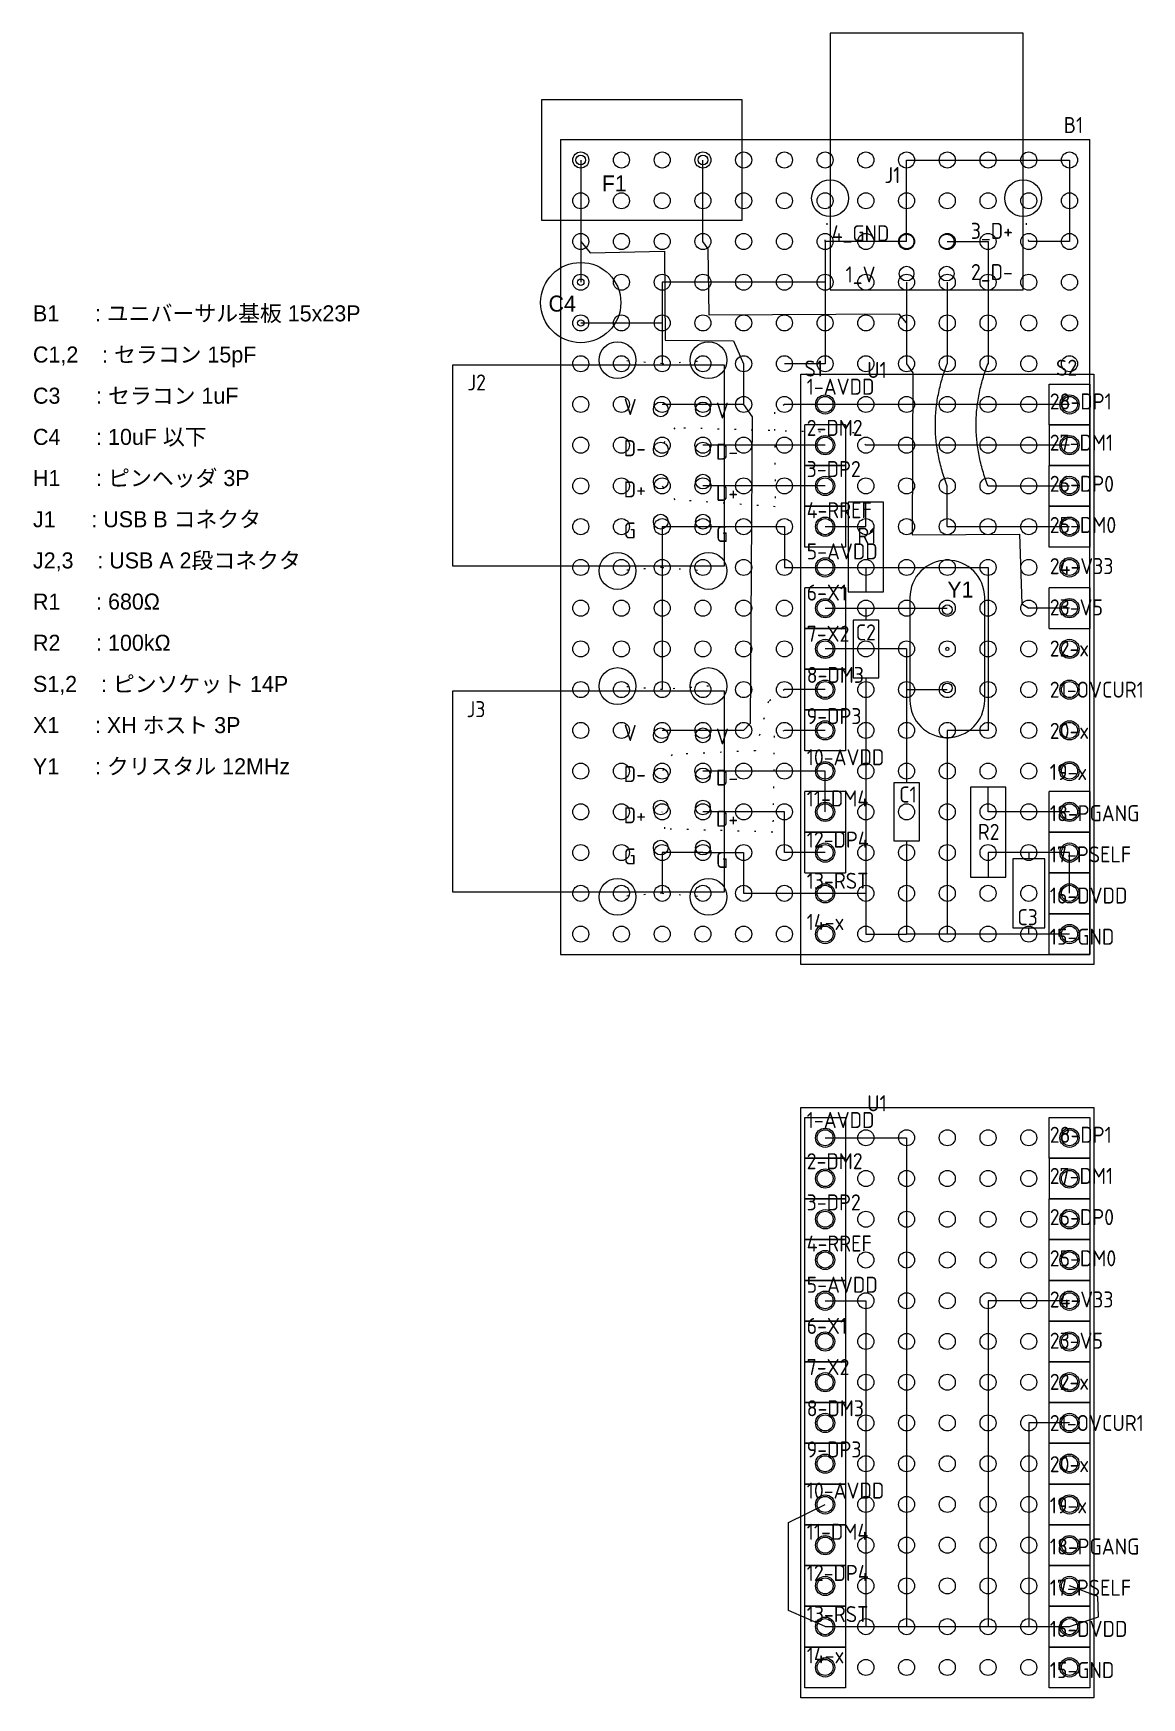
# Model space of a CAD drawing. Extents: x 13 to 83, y -7 to 97.
import ezdxf

# ---------------------------------------------------------------- set-up
doc = ezdxf.new("R2010")
doc.units = 0
doc.linetypes.add('DOTTINY', pattern=[0.9525, 0, -0.9525])
doc.layers.get('0').update_dxf_attribs({"linetype": 'CONTINUOUS', "lineweight": 9})
for name, color, linetype, lineweight in [('0_GND', 7, 'CONTINUOUS', 15), ('5V line', 1, 'CONTINUOUS', 15), ('condenser', 5, 'CONTINUOUS', 15)]:
    doc.layers.add(name, color=color, linetype=linetype, lineweight=lineweight)
for name, color, linetype, lineweight, true_color in [('0_wire', 92, 'CONTINUOUS', 15, 0x00d000), ('3.3V line', 40, 'CONTINUOUS', 15, 0xffaa00), ('crystal', 96, 'CONTINUOUS', 15, 0x008000), ('fuse', 96, 'CONTINUOUS', 15, 0x006c00), ('micon', 216, 'CONTINUOUS', 15, 0x800080), ('resister', 134, 'CONTINUOUS', 18, 0x00a8a8), ('socket_header', 56, 'CONTINUOUS', 15, 0x808000), ('terminal', 16, 'CONTINUOUS', 15, 0x800000), ('universal_board', 253, 'CONTINUOUS', 15, 0xa0a0a4)]:
    doc.layers.add(name, color=color, linetype=linetype, lineweight=lineweight, true_color=true_color)
doc.styles.add('azomix', font='azomix')
doc.styles.add('iso', font='iso')
doc.styles.add('kst32b', font='kst32b')
doc.styles.add('unicode', font='unicode')

msp = doc.modelspace()

# ---------------------------------------------------------------- linework, layer by layer
at = {"layer": '0_GND'}
for p, q in [((67.94, 84.26), (67.94, 89.34)), ((67.94, 89.34), (78.1, 89.34)), ((78.1, 89.34), (78.1, 84.26)), ((67.94, 84.26), (62.86, 84.26)), ((62.86, 84.26), (62.86, 81.72)), ((78.1, 84.26), (75.56, 84.26)), ((60.32, 81.72), (52.7, 81.72)), ((52.7, 81.72), (52.7, 76.64)), ((62.86, 81.72), (60.32, 81.72)), ((62.86, 81.72), (62.86, 76.64)), ((47.62, 79.18), (52.7, 79.18)), ((62.86, 76.64), (60.32, 76.64)), ((52.7, 66.48), (52.7, 63.94)), ((52.7, 66.48), (55.24, 66.48)), ((55.24, 66.48), (60.32, 66.48)), ((60.32, 66.48), (60.32, 63.94)), ((52.7, 63.94), (52.7, 56.32)), ((60.32, 63.94), (65.4, 63.94)), ((65.4, 63.94), (73.02, 63.94)), ((73.02, 63.94), (73.02, 53.78)), ((65.4, 56.32), (65.4, 43.62)), ((73.02, 53.78), (70.48, 53.78)), ((70.48, 53.78), (70.48, 41.08)), ((55.24, 46.16), (52.7, 46.16)), ((52.7, 46.16), (52.7, 43.62)), ((55.24, 46.16), (57.78, 46.16)), ((57.78, 46.16), (57.78, 43.62)), ((67.94, 46.16), (67.94, 41.08)), ((57.78, 43.62), (65.4, 43.62)), ((65.4, 43.62), (65.4, 41.08)), ((65.4, 41.08), (67.94, 41.08)), ((75.56, 41.08), (67.94, 41.08)), ((78.1, 41.08), (75.56, 41.08))]:
    msp.add_line(p, q, dxfattribs=at)
at = {"layer": '0_wire'}
for p, q in [((70.48, 84.26), (73.02, 84.26)), ((73.02, 84.26), (73.02, 76.64)), ((70.48, 81.72), (70.48, 76.64)), ((67.94, 74.1), (60.32, 74.1)), ((78.1, 74.1), (67.94, 74.1)), ((62.86, 71.56), (55.24, 71.56)), ((78.1, 71.56), (65.4, 71.56)), ((62.86, 69.02), (55.24, 69.02)), ((70.48, 66.48), (70.48, 69.02)), ((73.02, 69.02), (78.1, 69.02)), ((62.86, 66.48), (65.4, 66.48)), ((70.48, 66.48), (78.1, 66.48)), ((62.86, 61.4), (67.94, 61.4)), ((67.94, 61.4), (70.48, 61.4)), ((67.94, 58.86), (62.86, 58.86)), ((67.94, 58.86), (67.94, 56.32)), ((62.86, 56.32), (60.32, 56.32)), ((67.94, 56.32), (70.48, 56.32)), ((67.94, 56.32), (67.94, 51.24)), ((62.86, 53.78), (60.32, 53.78)), ((62.86, 51.24), (55.24, 51.24)), ((62.86, 48.7), (62.86, 51.24)), ((60.32, 48.7), (55.24, 48.7)), ((60.32, 46.16), (60.32, 48.7)), ((78.1, 48.7), (73.02, 48.7)), ((62.86, 46.16), (60.32, 46.16))]:
    msp.add_line(p, q, dxfattribs=at)
at = {"layer": '3.3V line'}
for p, q in [((78.1, 46.16), (73.02, 46.16)), ((78.1, 43.62), (78.1, 46.16)), ((62.86, -2.1), (78.1, -2.1))]:
    msp.add_line(p, q, dxfattribs=at)
at = {"layer": '5V line'}
for p, q in [((47.62, 89.34), (47.62, 84.26)), ((55.24, 84.26), (55.24, 89.34)), ((47.62, 84.26), (47.62, 81.72)), ((67.94, 81.72), (67.94, 79.18)), ((67.94, 79.18), (67.94, 76.64)), ((57.78, 76.64), (57.78, 74.1)), ((55.24, 74.1), (52.7, 74.1)), ((57.78, 74.1), (55.24, 74.1)), ((78.1, 61.4), (75.56, 61.4)), ((57.78, 53.78), (52.7, 53.78))]:
    msp.add_line(p, q, dxfattribs=at)
at = {"layer": 'condenser'}
for p, q in [((65.4, 61.4), (65.4, 60.66)), ((66.2, 60.66), (64.6, 60.66)), ((64.6, 60.66), (64.6, 57.06)), ((66.2, 57.06), (66.2, 60.66)), ((64.6, 57.06), (66.2, 57.06)), ((65.4, 57.06), (65.4, 56.32)), ((67.94, 51.24), (67.94, 50.5)), ((68.74, 50.5), (67.14, 50.5)), ((67.14, 50.5), (67.14, 46.9)), ((68.74, 46.9), (68.74, 50.5)), ((67.14, 46.9), (68.74, 46.9)), ((67.94, 46.9), (67.94, 46.16)), ((74.56, 45.77), (74.56, 41.47)), ((76.56, 45.77), (74.56, 45.77)), ((75.56, 46.16), (75.56, 45.77)), ((76.56, 41.47), (76.56, 45.77)), ((74.56, 41.47), (76.56, 41.47)), ((75.56, 41.08), (75.56, 41.47))]:
    msp.add_line(p, q, dxfattribs=at)
for centre, radius in [((47.62, 80.45), 2.5), ((47.62, 81.72), 0.2), ((47.62, 79.18), 0.2)]:
    msp.add_circle(centre, radius, dxfattribs=at)
at = {"layer": 'crystal'}
for p, q in [((68.15, 62.06), (68.15, 55.66)), ((72.8, 62.06), (72.8, 55.66))]:
    msp.add_line(p, q, dxfattribs=at)
for centre, radius in [((70.48, 61.3), 0.3), ((70.48, 58.86), 0.1), ((70.48, 56.42), 0.3)]:
    msp.add_circle(centre, radius, dxfattribs=at)
for centre, start, end in [((70.48, 62.06), 360, 180), ((70.48, 55.66), 180, 360)]:
    msp.add_arc(centre, 2.33, start, end, dxfattribs=at)
at = {"layer": 'fuse'}
for p, q in [((57.68, 93.09), (45.18, 93.09)), ((45.18, 93.09), (45.18, 85.59)), ((57.68, 85.59), (57.68, 93.09)), ((45.18, 85.59), (57.68, 85.59))]:
    msp.add_line(p, q, dxfattribs=at)
for centre in [(47.62, 89.34), (55.24, 89.34)]:
    msp.add_circle(centre, 0.3, dxfattribs=at)
at = {"layer": 'micon'}
for p, q in [((61.35, 39.19), (61.35, 75.99)), ((61.35, 75.99), (79.61, 75.99)), ((79.61, 75.99), (79.61, 39.19)), ((79.61, 39.19), (61.35, 39.19)), ((61.35, -6.53), (61.35, 30.27)), ((61.35, 30.27), (79.61, 30.27)), ((79.61, 30.27), (79.61, -6.53)), ((79.61, -6.53), (61.35, -6.53))]:
    msp.add_line(p, q, dxfattribs=at)
for centre in [(62.86, 74.1), (78.1, 74.1), (62.86, 71.56), (78.1, 71.56), (62.86, 69.02), (78.1, 69.02), (62.86, 66.48), (78.1, 66.48), (62.86, 63.94), (78.1, 63.94), (62.86, 61.4), (78.1, 61.4), (62.86, 58.86), (78.1, 58.86), (62.86, 56.32), (78.1, 56.32), (62.86, 53.78), (78.1, 53.78), (62.86, 51.24), (78.1, 51.24), (62.86, 48.7), (78.1, 48.7), (62.86, 46.16), (78.1, 46.16), (62.86, 43.62), (78.1, 43.62), (62.86, 41.08), (78.1, 41.08), (62.86, 28.38), (78.1, 28.38), (62.86, 25.84), (78.1, 25.84), (62.86, 23.3), (78.1, 23.3), (62.86, 20.76), (78.1, 20.76), (62.86, 18.22), (78.1, 18.22), (62.86, 15.68), (78.1, 15.68), (62.86, 13.14), (78.1, 13.14), (62.86, 10.6), (78.1, 10.6), (62.86, 8.06), (78.1, 8.06), (62.86, 5.52), (78.1, 5.52), (62.86, 2.98), (78.1, 2.98), (62.86, 0.44), (78.1, 0.44), (62.86, -2.1), (78.1, -2.1), (62.86, -4.64), (78.1, -4.64)]:
    msp.add_circle(centre, 0.6, dxfattribs=at)
at = {"layer": 'resister', "linetype": 'DOTTINY', "lineweight": 18}
for p, q in [((62.86, 84.26), (63.17, 86.96)), ((75.56, 84.26), (75.21, 86.96)), ((52.7, 76.64), (49.91, 76.86)), ((52.7, 76.64), (55.59, 76.86)), ((52.7, 63.94), (49.91, 63.72)), ((52.7, 63.94), (55.59, 63.72)), ((52.7, 56.32), (49.91, 56.54)), ((55.59, 56.54), (52.7, 56.32)), ((52.7, 43.62), (49.91, 43.4)), ((52.7, 43.62), (55.59, 43.4))]:
    msp.add_line(p, q, dxfattribs=at)
at = {"layer": 'resister'}
for p, q in [((64.3, 68.01), (64.3, 62.41)), ((66.5, 68.01), (64.3, 68.01)), ((65.4, 66.48), (65.4, 68.01)), ((66.5, 62.41), (66.5, 68.01)), ((65.4, 63.94), (65.4, 62.41)), ((64.3, 62.41), (66.5, 62.41)), ((71.92, 50.23), (71.92, 44.63)), ((74.12, 50.23), (71.92, 50.23)), ((73.02, 48.7), (73.02, 50.23)), ((74.12, 44.63), (74.12, 50.23)), ((73.02, 46.16), (73.02, 44.63)), ((71.92, 44.63), (74.12, 44.63)), ((62.86, 28.38), (67.94, 28.38)), ((67.94, 28.38), (67.94, -2.1)), ((62.86, 18.22), (65.4, 18.22)), ((65.4, 18.22), (65.4, -2.1)), ((78.1, 18.22), (73.02, 18.22)), ((73.02, 18.22), (73.02, -2.1)), ((78.1, 10.6), (75.56, 10.6)), ((75.56, 10.6), (75.56, -2.1))]:
    msp.add_line(p, q, dxfattribs=at)
for points in [[(47.62, 84.26), (48.21, 83.56), (52.84, 83.65), (52.88, 78.11), (57.14, 78.07), (57.78, 76.64)], [(67.94, 79.18), (67.48, 79.72), (55.62, 79.67), (55.56, 83.81), (55.24, 84.26)], [(67.94, 76.64), (68.32, 76.08), (68.29, 65.98), (74.98, 66.02), (75.12, 61.66), (75.56, 61.4)], [(57.78, 74.1), (58.31, 73.33), (58.19, 54.2), (57.78, 53.78)], [(62.86, -2.1), (60.58, -1.1), (60.58, 4.4), (62.86, 5.52)], [(78.1, -2.1), (79.9, -1.49), (79.87, -0.21), (78.1, 0.44)]]:
    msp.add_lwpolyline(points, dxfattribs=at)
at = {"layer": 'resister', "linetype": 'DOTTINY'}
for points in [[(60.32, 74.1), (59.7, 73.62), (59.75, 67.72), (53.51, 68.16), (52.7, 69.02)], [(65.4, 71.56), (64.67, 72.32), (53.48, 72.64), (52.7, 71.56)], [(60.32, 56.32), (59.32, 55.57), (58.51, 52.51), (53.32, 52.27), (52.7, 51.24)], [(60.32, 53.78), (59.68, 53.44), (59.6, 47.44), (52.87, 47.64), (52.7, 48.7)]]:
    msp.add_lwpolyline(points, dxfattribs=at)
at = {"layer": 'resister'}
for points in [[(70.48, 69.02), (68.99, 72.82), (70.48, 76.64)], [(73.02, 69.02), (71.53, 72.82), (73.02, 76.64)]]:
    msp.add_open_spline(points, degree=2, dxfattribs=at)
at = {"layer": 'socket_header'}
for p, q in [((76.83, 72.83), (76.83, 75.37)), ((76.83, 75.37), (79.37, 75.37)), ((79.37, 75.37), (79.37, 72.83)), ((64.13, 72.83), (61.59, 72.83)), ((61.59, 70.29), (61.59, 72.83)), ((64.13, 72.83), (64.13, 70.29)), ((79.37, 72.83), (76.83, 72.83)), ((76.83, 72.83), (79.37, 72.83)), ((76.83, 72.83), (76.83, 70.29)), ((79.37, 72.83), (79.37, 70.29)), ((64.13, 70.29), (61.59, 70.29)), ((61.59, 70.29), (64.13, 70.29)), ((61.59, 67.75), (61.59, 70.29)), ((64.13, 70.29), (64.13, 67.75)), ((79.37, 70.29), (76.83, 70.29)), ((76.83, 70.29), (79.37, 70.29)), ((76.83, 67.75), (76.83, 70.29)), ((79.37, 70.29), (79.37, 67.75)), ((64.13, 67.75), (61.59, 67.75)), ((61.59, 67.75), (64.13, 67.75)), ((61.59, 65.21), (61.59, 67.75)), ((64.13, 67.75), (64.13, 65.21)), ((79.37, 67.75), (76.83, 67.75)), ((76.83, 67.75), (79.37, 67.75)), ((76.83, 65.21), (76.83, 67.75)), ((79.37, 67.75), (79.37, 65.21)), ((64.13, 65.21), (61.59, 65.21)), ((79.37, 65.21), (76.83, 65.21)), ((64.13, 62.67), (61.59, 62.67)), ((61.59, 60.13), (61.59, 62.67)), ((64.13, 62.67), (64.13, 60.13)), ((79.37, 62.67), (76.83, 62.67)), ((76.83, 60.13), (76.83, 62.67)), ((79.37, 62.67), (79.37, 60.13)), ((64.13, 60.13), (61.59, 60.13)), ((61.59, 60.13), (64.13, 60.13)), ((61.59, 57.59), (61.59, 60.13)), ((64.13, 60.13), (64.13, 57.59)), ((76.83, 60.13), (79.37, 60.13)), ((64.13, 57.59), (61.59, 57.59)), ((61.59, 57.59), (64.13, 57.59)), ((61.59, 55.05), (61.59, 57.59)), ((64.13, 57.59), (64.13, 55.05)), ((64.13, 55.05), (61.59, 55.05)), ((61.59, 55.05), (64.13, 55.05)), ((61.59, 52.51), (61.59, 55.05)), ((64.13, 55.05), (64.13, 52.51)), ((64.13, 52.51), (61.59, 52.51)), ((64.13, 49.97), (61.59, 49.97)), ((61.59, 47.43), (61.59, 49.97)), ((64.13, 49.97), (64.13, 47.43)), ((79.37, 49.97), (76.83, 49.97)), ((76.83, 47.43), (76.83, 49.97)), ((79.37, 49.97), (79.37, 47.43)), ((64.13, 47.43), (61.59, 47.43)), ((61.59, 47.43), (64.13, 47.43)), ((61.59, 44.89), (61.59, 47.43)), ((64.13, 47.43), (64.13, 44.89)), ((79.37, 47.43), (76.83, 47.43)), ((76.83, 47.43), (79.37, 47.43)), ((76.83, 44.89), (76.83, 47.43)), ((79.37, 47.43), (79.37, 44.89)), ((61.59, 44.89), (64.13, 44.89)), ((79.37, 44.89), (76.83, 44.89)), ((76.83, 44.89), (79.37, 44.89)), ((76.83, 42.35), (76.83, 44.89)), ((79.37, 44.89), (79.37, 42.35)), ((79.37, 42.35), (76.83, 42.35)), ((76.83, 42.35), (79.37, 42.35)), ((76.83, 39.81), (76.83, 42.35)), ((79.37, 42.35), (79.37, 39.81)), ((79.37, 39.81), (76.83, 39.81)), ((61.59, 29.65), (64.13, 29.65)), ((61.59, 27.11), (61.59, 29.65)), ((64.13, 29.65), (64.13, 27.11)), ((76.83, 27.11), (76.83, 29.65)), ((76.83, 29.65), (79.37, 29.65)), ((79.37, 29.65), (79.37, 27.11)), ((64.13, 27.11), (61.59, 27.11)), ((61.59, 27.11), (64.13, 27.11)), ((61.59, 24.57), (61.59, 27.11)), ((64.13, 27.11), (64.13, 24.57)), ((79.37, 27.11), (76.83, 27.11)), ((76.83, 27.11), (79.37, 27.11)), ((76.83, 27.11), (76.83, 24.57)), ((79.37, 27.11), (79.37, 24.57)), ((64.13, 24.57), (61.59, 24.57)), ((61.59, 24.57), (64.13, 24.57)), ((61.59, 22.03), (61.59, 24.57)), ((64.13, 24.57), (64.13, 22.03)), ((79.37, 24.57), (76.83, 24.57)), ((76.83, 24.57), (79.37, 24.57)), ((76.83, 22.03), (76.83, 24.57)), ((79.37, 24.57), (79.37, 22.03)), ((64.13, 22.03), (61.59, 22.03)), ((61.59, 22.03), (64.13, 22.03)), ((61.59, 19.49), (61.59, 22.03)), ((64.13, 22.03), (64.13, 19.49)), ((79.37, 22.03), (76.83, 22.03)), ((76.83, 22.03), (79.37, 22.03)), ((76.83, 19.49), (76.83, 22.03)), ((79.37, 22.03), (79.37, 19.49)), ((64.13, 19.49), (61.59, 19.49)), ((61.59, 19.49), (64.13, 19.49)), ((61.59, 16.95), (61.59, 19.49)), ((64.13, 19.49), (64.13, 16.95)), ((79.37, 19.49), (76.83, 19.49)), ((76.83, 19.49), (79.37, 19.49)), ((76.83, 16.95), (76.83, 19.49)), ((79.37, 19.49), (79.37, 16.95)), ((64.13, 16.95), (61.59, 16.95)), ((61.59, 16.95), (64.13, 16.95)), ((61.59, 14.41), (61.59, 16.95)), ((64.13, 16.95), (64.13, 14.41)), ((79.37, 16.95), (76.83, 16.95)), ((76.83, 16.95), (79.37, 16.95)), ((76.83, 14.41), (76.83, 16.95)), ((79.37, 16.95), (79.37, 14.41)), ((64.13, 14.41), (61.59, 14.41)), ((61.59, 14.41), (64.13, 14.41)), ((61.59, 11.87), (61.59, 14.41)), ((64.13, 14.41), (64.13, 11.87)), ((79.37, 14.41), (76.83, 14.41)), ((76.83, 14.41), (79.37, 14.41)), ((76.83, 11.87), (76.83, 14.41)), ((79.37, 14.41), (79.37, 11.87)), ((64.13, 11.87), (61.59, 11.87)), ((61.59, 11.87), (64.13, 11.87)), ((61.59, 9.33), (61.59, 11.87)), ((64.13, 11.87), (64.13, 9.33)), ((79.37, 11.87), (76.83, 11.87)), ((76.83, 11.87), (79.37, 11.87)), ((76.83, 9.33), (76.83, 11.87)), ((79.37, 11.87), (79.37, 9.33)), ((64.13, 9.33), (61.59, 9.33)), ((61.59, 9.33), (64.13, 9.33)), ((61.59, 6.79), (61.59, 9.33)), ((64.13, 9.33), (64.13, 6.79)), ((79.37, 9.33), (76.83, 9.33)), ((76.83, 9.33), (79.37, 9.33)), ((76.83, 6.79), (76.83, 9.33)), ((79.37, 9.33), (79.37, 6.79)), ((64.13, 6.79), (61.59, 6.79)), ((61.59, 6.79), (64.13, 6.79)), ((61.59, 4.25), (61.59, 6.79)), ((64.13, 6.79), (64.13, 4.25)), ((79.37, 6.79), (76.83, 6.79)), ((76.83, 6.79), (79.37, 6.79)), ((76.83, 4.25), (76.83, 6.79)), ((79.37, 6.79), (79.37, 4.25)), ((64.13, 4.25), (61.59, 4.25)), ((61.59, 4.25), (64.13, 4.25)), ((61.59, 1.71), (61.59, 4.25)), ((64.13, 4.25), (64.13, 1.71)), ((79.37, 4.25), (76.83, 4.25)), ((76.83, 4.25), (79.37, 4.25)), ((76.83, 1.71), (76.83, 4.25)), ((79.37, 4.25), (79.37, 1.71)), ((64.13, 1.71), (61.59, 1.71)), ((61.59, 1.71), (64.13, 1.71)), ((61.59, -0.83), (61.59, 1.71)), ((64.13, 1.71), (64.13, -0.83)), ((79.37, 1.71), (76.83, 1.71)), ((76.83, 1.71), (79.37, 1.71)), ((76.83, -0.83), (76.83, 1.71)), ((79.37, 1.71), (79.37, -0.83)), ((64.13, -0.83), (61.59, -0.83)), ((61.59, -0.83), (64.13, -0.83)), ((61.59, -3.37), (61.59, -0.83)), ((64.13, -0.83), (64.13, -3.37)), ((79.37, -0.83), (76.83, -0.83)), ((76.83, -0.83), (79.37, -0.83)), ((76.83, -3.37), (76.83, -0.83)), ((79.37, -0.83), (79.37, -3.37)), ((64.13, -3.37), (61.59, -3.37)), ((61.59, -3.37), (64.13, -3.37)), ((61.59, -5.91), (61.59, -3.37)), ((64.13, -3.37), (64.13, -5.91)), ((79.37, -3.37), (76.83, -3.37)), ((76.83, -3.37), (79.37, -3.37)), ((76.83, -5.91), (76.83, -3.37)), ((79.37, -3.37), (79.37, -5.91)), ((64.13, -5.91), (61.59, -5.91)), ((79.37, -5.91), (76.83, -5.91))]:
    msp.add_line(p, q, dxfattribs=at)
at = {"layer": 'terminal'}
for p, q in [((63.17, 97.24), (63.17, 81.24)), ((75.21, 97.24), (63.17, 97.24)), ((75.21, 81.24), (75.21, 97.24)), ((63.17, 81.24), (75.21, 81.24)), ((56.59, 76.54), (39.63, 76.54)), ((39.63, 76.54), (39.63, 64.04)), ((56.59, 64.04), (56.59, 76.54)), ((39.63, 64.04), (56.59, 64.04)), ((56.59, 56.22), (39.63, 56.22)), ((39.63, 56.22), (39.63, 43.72)), ((56.59, 43.72), (56.59, 56.22)), ((39.63, 43.72), (56.59, 43.72))]:
    msp.add_line(p, q, dxfattribs=at)
for centre, radius in [((63.17, 86.96), 1.15), ((75.21, 86.96), 1.15), ((67.94, 84.26), 0.46), ((70.44, 84.26), 0.46), ((67.94, 82.26), 0.46), ((70.44, 82.26), 0.46), ((49.91, 76.86), 1.15), ((55.59, 76.86), 1.15), ((52.61, 73.79), 0.46), ((55.24, 73.79), 0.46), ((52.61, 71.29), 0.46), ((55.24, 71.29), 0.46), ((52.61, 69.29), 0.46), ((55.24, 69.29), 0.46), ((52.61, 66.79), 0.46), ((55.24, 66.79), 0.46), ((49.91, 63.72), 1.15), ((55.59, 63.72), 1.15), ((49.91, 56.54), 1.15), ((55.59, 56.54), 1.15), ((52.61, 53.47), 0.46), ((55.24, 53.47), 0.46), ((52.61, 50.97), 0.46), ((55.24, 50.97), 0.46), ((52.61, 48.97), 0.46), ((55.24, 48.97), 0.46), ((52.61, 46.47), 0.46), ((55.24, 46.47), 0.46), ((49.91, 43.4), 1.15), ((55.59, 43.4), 1.15)]:
    msp.add_circle(centre, radius, dxfattribs=at)
at = {"layer": 'universal_board'}
for p, q in [((46.35, 90.61), (79.37, 90.61)), ((46.35, 90.61), (46.35, 39.81)), ((79.37, 39.81), (79.37, 90.61)), ((46.35, 39.81), (79.37, 39.81))]:
    msp.add_line(p, q, dxfattribs=at)
for centre in [(47.62, 89.34), (50.16, 89.34), (52.7, 89.34), (55.24, 89.34), (57.78, 89.34), (60.32, 89.34), (62.86, 89.34), (65.4, 89.34), (67.94, 89.34), (70.48, 89.34), (73.02, 89.34), (75.56, 89.34), (78.1, 89.34), (47.62, 86.8), (50.16, 86.8), (52.7, 86.8), (55.24, 86.8), (57.78, 86.8), (60.32, 86.8), (62.86, 86.8), (65.4, 86.8), (67.94, 86.8), (70.48, 86.8), (73.02, 86.8), (75.56, 86.8), (78.1, 86.8), (47.62, 84.26), (50.16, 84.26), (52.7, 84.26), (55.24, 84.26), (57.78, 84.26), (60.32, 84.26), (62.86, 84.26), (65.4, 84.26), (67.94, 84.26), (70.48, 84.26), (73.02, 84.26), (75.56, 84.26), (78.1, 84.26), (47.62, 81.72), (50.16, 81.72), (52.7, 81.72), (55.24, 81.72), (57.78, 81.72), (60.32, 81.72), (62.86, 81.72), (65.4, 81.72), (67.94, 81.72), (70.48, 81.72), (73.02, 81.72), (75.56, 81.72), (78.1, 81.72), (47.62, 79.18), (50.16, 79.18), (52.7, 79.18), (55.24, 79.18), (57.78, 79.18), (60.32, 79.18), (62.86, 79.18), (65.4, 79.18), (67.94, 79.18), (70.48, 79.18), (73.02, 79.18), (75.56, 79.18), (78.1, 79.18), (47.62, 76.64), (50.16, 76.64), (52.7, 76.64), (55.24, 76.64), (57.78, 76.64), (60.32, 76.64), (62.86, 76.64), (65.4, 76.64), (67.94, 76.64), (70.48, 76.64), (73.02, 76.64), (75.56, 76.64), (78.1, 76.64), (47.62, 74.1), (50.16, 74.1), (52.7, 74.1), (55.24, 74.1), (57.78, 74.1), (60.32, 74.1), (62.86, 74.1), (65.4, 74.1), (67.94, 74.1), (70.48, 74.1), (73.02, 74.1), (75.56, 74.1), (78.1, 74.1), (47.62, 71.56), (50.16, 71.56), (52.7, 71.56), (55.24, 71.56), (57.78, 71.56), (60.32, 71.56), (62.86, 71.56), (62.86, 71.56), (65.4, 71.56), (67.94, 71.56), (70.48, 71.56), (73.02, 71.56), (75.56, 71.56), (78.1, 71.56), (47.62, 69.02), (47.62, 69.02), (50.16, 69.02), (52.7, 69.02), (55.24, 69.02), (57.78, 69.02), (60.32, 69.02), (62.86, 69.02), (62.86, 69.02), (65.4, 69.02), (67.94, 69.02), (70.48, 69.02), (73.02, 69.02), (75.56, 69.02), (78.1, 69.02), (47.62, 66.48), (47.62, 66.48), (50.16, 66.48), (52.7, 66.48), (55.24, 66.48), (57.78, 66.48), (60.32, 66.48), (62.86, 66.48), (62.86, 66.48), (65.4, 66.48), (67.94, 66.48), (70.48, 66.48), (73.02, 66.48), (75.56, 66.48), (78.1, 66.48), (47.62, 63.94), (47.62, 63.94), (50.16, 63.94), (52.7, 63.94), (55.24, 63.94), (57.78, 63.94), (60.32, 63.94), (62.86, 63.94), (62.86, 63.94), (65.4, 63.94), (67.94, 63.94), (70.48, 63.94), (73.02, 63.94), (75.56, 63.94), (78.1, 63.94), (47.62, 61.4), (47.62, 61.4), (50.16, 61.4), (52.7, 61.4), (55.24, 61.4), (57.78, 61.4), (60.32, 61.4), (62.86, 61.4), (62.86, 61.4), (65.4, 61.4), (67.94, 61.4), (70.48, 61.4), (73.02, 61.4), (75.56, 61.4), (78.1, 61.4), (47.62, 58.86), (47.62, 58.86), (50.16, 58.86), (52.7, 58.86), (55.24, 58.86), (57.78, 58.86), (60.32, 58.86), (62.86, 58.86), (62.86, 58.86), (65.4, 58.86), (67.94, 58.86), (70.48, 58.86), (73.02, 58.86), (75.56, 58.86), (78.1, 58.86), (47.62, 56.32), (47.62, 56.32), (50.16, 56.32), (52.7, 56.32), (55.24, 56.32), (57.78, 56.32), (60.32, 56.32), (62.86, 56.32), (62.86, 56.32), (65.4, 56.32), (67.94, 56.32), (70.48, 56.32), (73.02, 56.32), (75.56, 56.32), (78.1, 56.32), (47.62, 53.78), (47.62, 53.78), (50.16, 53.78), (52.7, 53.78), (55.24, 53.78), (57.78, 53.78), (60.32, 53.78), (62.86, 53.78), (62.86, 53.78), (65.4, 53.78), (67.94, 53.78), (70.48, 53.78), (73.02, 53.78), (75.56, 53.78), (78.1, 53.78), (47.62, 51.24), (47.62, 51.24), (50.16, 51.24), (52.7, 51.24), (55.24, 51.24), (57.78, 51.24), (60.32, 51.24), (62.86, 51.24), (62.86, 51.24), (65.4, 51.24), (67.94, 51.24), (70.48, 51.24), (73.02, 51.24), (75.56, 51.24), (78.1, 51.24), (47.62, 48.7), (47.62, 48.7), (50.16, 48.7), (52.7, 48.7), (55.24, 48.7), (57.78, 48.7), (60.32, 48.7), (62.86, 48.7), (62.86, 48.7), (65.4, 48.7), (67.94, 48.7), (70.48, 48.7), (73.02, 48.7), (75.56, 48.7), (78.1, 48.7), (47.62, 46.16), (47.62, 46.16), (50.16, 46.16), (52.7, 46.16), (55.24, 46.16), (57.78, 46.16), (60.32, 46.16), (62.86, 46.16), (62.86, 46.16), (65.4, 46.16), (67.94, 46.16), (70.48, 46.16), (73.02, 46.16), (75.56, 46.16), (78.1, 46.16), (47.62, 43.62), (47.62, 43.62), (50.16, 43.62), (52.7, 43.62), (55.24, 43.62), (57.78, 43.62), (60.32, 43.62), (62.86, 43.62), (62.86, 43.62), (65.4, 43.62), (67.94, 43.62), (70.48, 43.62), (73.02, 43.62), (75.56, 43.62), (78.1, 43.62), (47.62, 41.08), (47.62, 41.08), (50.16, 41.08), (52.7, 41.08), (55.24, 41.08), (57.78, 41.08), (60.32, 41.08), (62.86, 41.08), (62.86, 41.08), (65.4, 41.08), (67.94, 41.08), (70.48, 41.08), (73.02, 41.08), (75.56, 41.08), (78.1, 41.08), (62.86, 28.38), (62.86, 28.38), (65.4, 28.38), (67.94, 28.38), (70.48, 28.38), (73.02, 28.38), (75.56, 28.38), (78.1, 28.38), (62.86, 25.84), (62.86, 25.84), (65.4, 25.84), (67.94, 25.84), (70.48, 25.84), (73.02, 25.84), (75.56, 25.84), (78.1, 25.84), (62.86, 23.3), (62.86, 23.3), (65.4, 23.3), (67.94, 23.3), (70.48, 23.3), (73.02, 23.3), (75.56, 23.3), (78.1, 23.3), (62.86, 20.76), (62.86, 20.76), (65.4, 20.76), (67.94, 20.76), (70.48, 20.76), (73.02, 20.76), (75.56, 20.76), (78.1, 20.76), (62.86, 18.22), (62.86, 18.22), (65.4, 18.22), (67.94, 18.22), (70.48, 18.22), (73.02, 18.22), (75.56, 18.22), (78.1, 18.22), (62.86, 15.68), (62.86, 15.68), (65.4, 15.68), (67.94, 15.68), (70.48, 15.68), (73.02, 15.68), (75.56, 15.68), (78.1, 15.68), (62.86, 13.14), (62.86, 13.14), (65.4, 13.14), (67.94, 13.14), (70.48, 13.14), (73.02, 13.14), (75.56, 13.14), (78.1, 13.14), (62.86, 10.6), (62.86, 10.6), (65.4, 10.6), (67.94, 10.6), (70.48, 10.6), (73.02, 10.6), (75.56, 10.6), (78.1, 10.6), (62.86, 8.06), (62.86, 8.06), (65.4, 8.06), (67.94, 8.06), (70.48, 8.06), (73.02, 8.06), (75.56, 8.06), (78.1, 8.06), (62.86, 5.52), (62.86, 5.52), (65.4, 5.52), (67.94, 5.52), (70.48, 5.52), (73.02, 5.52), (75.56, 5.52), (78.1, 5.52), (62.86, 2.98), (62.86, 2.98), (65.4, 2.98), (67.94, 2.98), (70.48, 2.98), (73.02, 2.98), (75.56, 2.98), (78.1, 2.98), (62.86, 0.44), (62.86, 0.44), (65.4, 0.44), (67.94, 0.44), (70.48, 0.44), (73.02, 0.44), (75.56, 0.44), (78.1, 0.44), (62.86, -2.1), (62.86, -2.1), (65.4, -2.1), (67.94, -2.1), (70.48, -2.1), (73.02, -2.1), (75.56, -2.1), (78.1, -2.1), (62.86, -4.64), (62.86, -4.64), (65.4, -4.64), (67.94, -4.64), (70.48, -4.64), (73.02, -4.64), (75.56, -4.64), (78.1, -4.64)]:
    msp.add_circle(centre, 0.5, dxfattribs=at)

# ---------------------------------------------------------------- texts
at = {"insert": (13.46, 65.63), "char_height": 1, "width": 23.3333, "attachment_point": 4, "line_spacing_factor": 1.54, "style": 'unicode'}
msp.add_mtext('B1      : ユニバーサル基板 15x23P\\PC1,2    : セラコン 15pF\\PC3      : セラコン 1uF\\PC4      : 10uF 以下\\PH1      : ピンヘッダ 3P\\PJ1      : USB B コネクタ\\PJ2,3    : USB A 2段コネクタ\\PR1      : 680Ω\\PR2      : 100kΩ\\PS1,2    : ピンソケット 14P\\PX1      : XH ホスト 3P\\PY1      : クリスタル 12MHz', dxfattribs=at)
at = {"layer": 'condenser', "char_height": 1, "attachment_point": 4, "line_spacing_factor": 1.54}
for s, insert, width, style in [('C4', (45.61, 80.38), 1.3067, 'kst32b'), ('C2', (64.77, 59.89), 1.2222, 'iso'), ('C1', (67.48, 49.78), 1, 'iso'), ('C3', (74.85, 42.13), 1.2222, 'iso')]:
    msp.add_mtext(s, dxfattribs=dict(at, insert=insert, width=width, style=style))
at = {"layer": 'crystal', "insert": (70.48, 62.56), "char_height": 1, "width": 1.2222, "attachment_point": 4, "line_spacing_factor": 1.54, "style": 'unicode'}
msp.add_mtext('Y1', dxfattribs=at)
at = {"layer": 'fuse', "insert": (48.93, 87.88), "char_height": 1, "width": 0.9111, "attachment_point": 4, "line_spacing_factor": 1.54, "style": 'azomix'}
msp.add_mtext('F1', dxfattribs=at)
at = {"layer": 'micon', "char_height": 1, "attachment_point": 4, "line_spacing_factor": 1.54, "style": 'iso'}
for s, insert, width in [('U1', (65.48, 76.25), 1.1111), ('1-AVDD\\P2-DM2\\P3-DP2\\P4-RREF\\P5-AVDD\\P6-X1\\P7-X2\\P8-DM3\\P9-DP3\\P10-AVDD\\P11-DM4\\P12-DP4\\P13-RST\\P14-x', (61.71, 58.52), 5.5556), ('28-DP1\\P27-DM1\\P26-DP0\\P25-DM0\\P24-V33\\P23-V5\\P22-x\\P21-OVCUR1\\P20-x\\P19-x\\P18-PGANG\\P17-PSELF\\P16-DVDD\\P15-GND', (76.87, 57.6), 6.7778), ('U1', (65.48, 30.53), 1.1111), ('1-AVDD\\P2-DM2\\P3-DP2\\P4-RREF\\P5-AVDD\\P6-X1\\P7-X2\\P8-DM3\\P9-DP3\\P10-AVDD\\P11-DM4\\P12-DP4\\P13-RST\\P14-x', (61.71, 12.8), 5.5556), ('28-DP1\\P27-DM1\\P26-DP0\\P25-DM0\\P24-V33\\P23-V5\\P22-x\\P21-OVCUR1\\P20-x\\P19-x\\P18-PGANG\\P17-PSELF\\P16-DVDD\\P15-GND', (76.87, 11.88), 6.7778)]:
    msp.add_mtext(s, dxfattribs=dict(at, insert=insert, width=width))
at = {"layer": 'resister', "char_height": 1, "attachment_point": 4, "line_spacing_factor": 1.54, "style": 'iso'}
for s, insert, width in [('R1', (64.87, 65.92), 1.1111), ('R2', (72.38, 47.45), 1.3333)]:
    msp.add_mtext(s, dxfattribs=dict(at, insert=insert, width=width))
at = {"layer": 'socket_header', "char_height": 1, "attachment_point": 4, "line_spacing_factor": 1.54, "style": 'iso'}
for s, insert, width in [('S1', (61.57, 76.34), 1.1111), ('S2', (77.26, 76.39), 1.3333)]:
    msp.add_mtext(s, dxfattribs=dict(at, insert=insert, width=width))
at = {"layer": 'terminal', "char_height": 1, "line_spacing_factor": 1.54, "style": 'iso'}
for s, insert, width, attachment_point in [('J1', (66.56, 88.4), 0.8889, 4), ('4_GND\\P1_V', (65.07, 83.44), 4.9722, 5), ('3_D+\\P2_D-', (73.26, 83.59), 3.8611, 5), ('J2', (40.55, 75.47), 1.1111, 4), ('V\\PD-\\PD+\\PG', (50.3, 70.09), 1.3333, 4), ('V\\PD-\\PD+\\PG', (56.05, 69.87), 1.3333, 4), ('J3', (40.5, 55.1), 1.1111, 4), ('V\\PD-\\PD+\\PG', (50.3, 49.77), 1.3333, 4), ('V\\PD-\\PD+\\PG', (56.05, 49.55), 1.3333, 4)]:
    msp.add_mtext(s, dxfattribs=dict(at, insert=insert, width=width, attachment_point=attachment_point))
at = {"layer": 'universal_board', "insert": (77.74, 91.52), "char_height": 1, "width": 1.1111, "attachment_point": 4, "line_spacing_factor": 1.54, "style": 'iso'}
msp.add_mtext('B1', dxfattribs=at)

doc.saveas('drawing.dxf')
